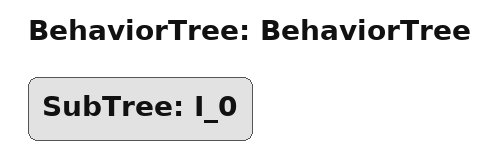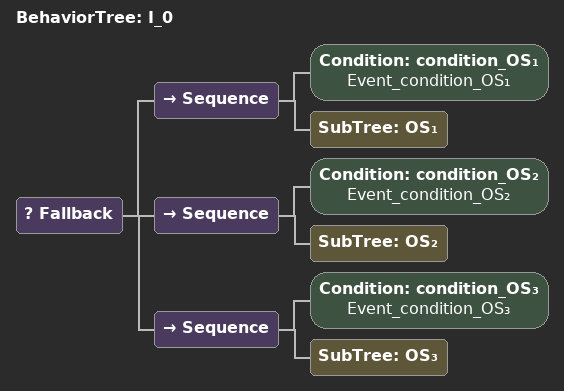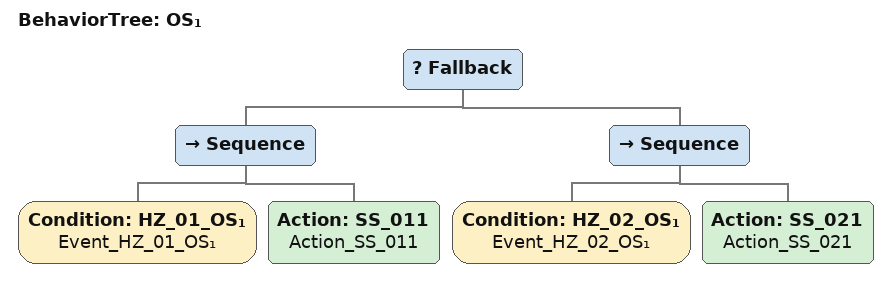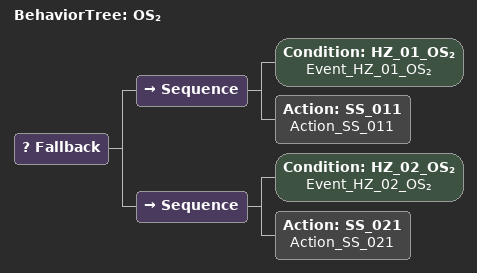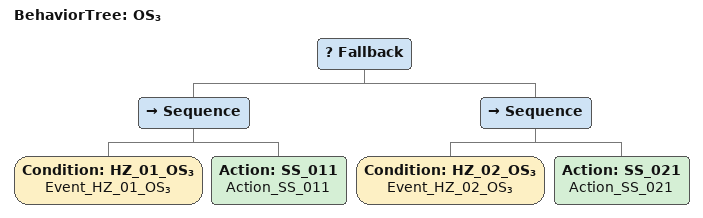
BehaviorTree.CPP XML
<?xml version="1.0" ?>
<root main_tree_to_execute="BehaviorTree">
  <BehaviorTree ID="BehaviorTree">
    <SubTree ID="I_0"/>
  </BehaviorTree>
  <BehaviorTree ID="I_0">
    <Fallback>
      <Sequence>
        <Condition ID="condition_OS₁" name="Event_condition_OS₁"/>
        <SubTree ID="OS₁"/>
      </Sequence>
      <Sequence>
        <Condition ID="condition_OS₂" name="Event_condition_OS₂"/>
        <SubTree ID="OS₂"/>
      </Sequence>
      <Sequence>
        <Condition ID="condition_OS₃" name="Event_condition_OS₃"/>
        <SubTree ID="OS₃"/>
      </Sequence>
    </Fallback>
  </BehaviorTree>
  <BehaviorTree ID="OS₁">
    <Fallback>
      <Sequence>
        <Condition ID="HZ_01_OS₁" name="Event_HZ_01_OS₁"/>
        <Action ID="SS_011" name="Action_SS_011"/>
      </Sequence>
      <Sequence>
        <Condition ID="HZ_02_OS₁" name="Event_HZ_02_OS₁"/>
        <Action ID="SS_021" name="Action_SS_021"/>
      </Sequence>
    </Fallback>
  </BehaviorTree>
  <BehaviorTree ID="OS₂">
    <Fallback>
      <Sequence>
        <Condition ID="HZ_01_OS₂" name="Event_HZ_01_OS₂"/>
        <Action ID="SS_011" name="Action_SS_011"/>
      </Sequence>
      <Sequence>
        <Condition ID="HZ_02_OS₂" name="Event_HZ_02_OS₂"/>
        <Action ID="SS_021" name="Action_SS_021"/>
      </Sequence>
    </Fallback>
  </BehaviorTree>
  <BehaviorTree ID="OS₃">
    <Fallback>
      <Sequence>
        <Condition ID="HZ_01_OS₃" name="Event_HZ_01_OS₃"/>
        <Action ID="SS_011" name="Action_SS_011"/>
      </Sequence>
      <Sequence>
        <Condition ID="HZ_02_OS₃" name="Event_HZ_02_OS₃"/>
        <Action ID="SS_021" name="Action_SS_021"/>
      </Sequence>
    </Fallback>
  </BehaviorTree>
</root>
